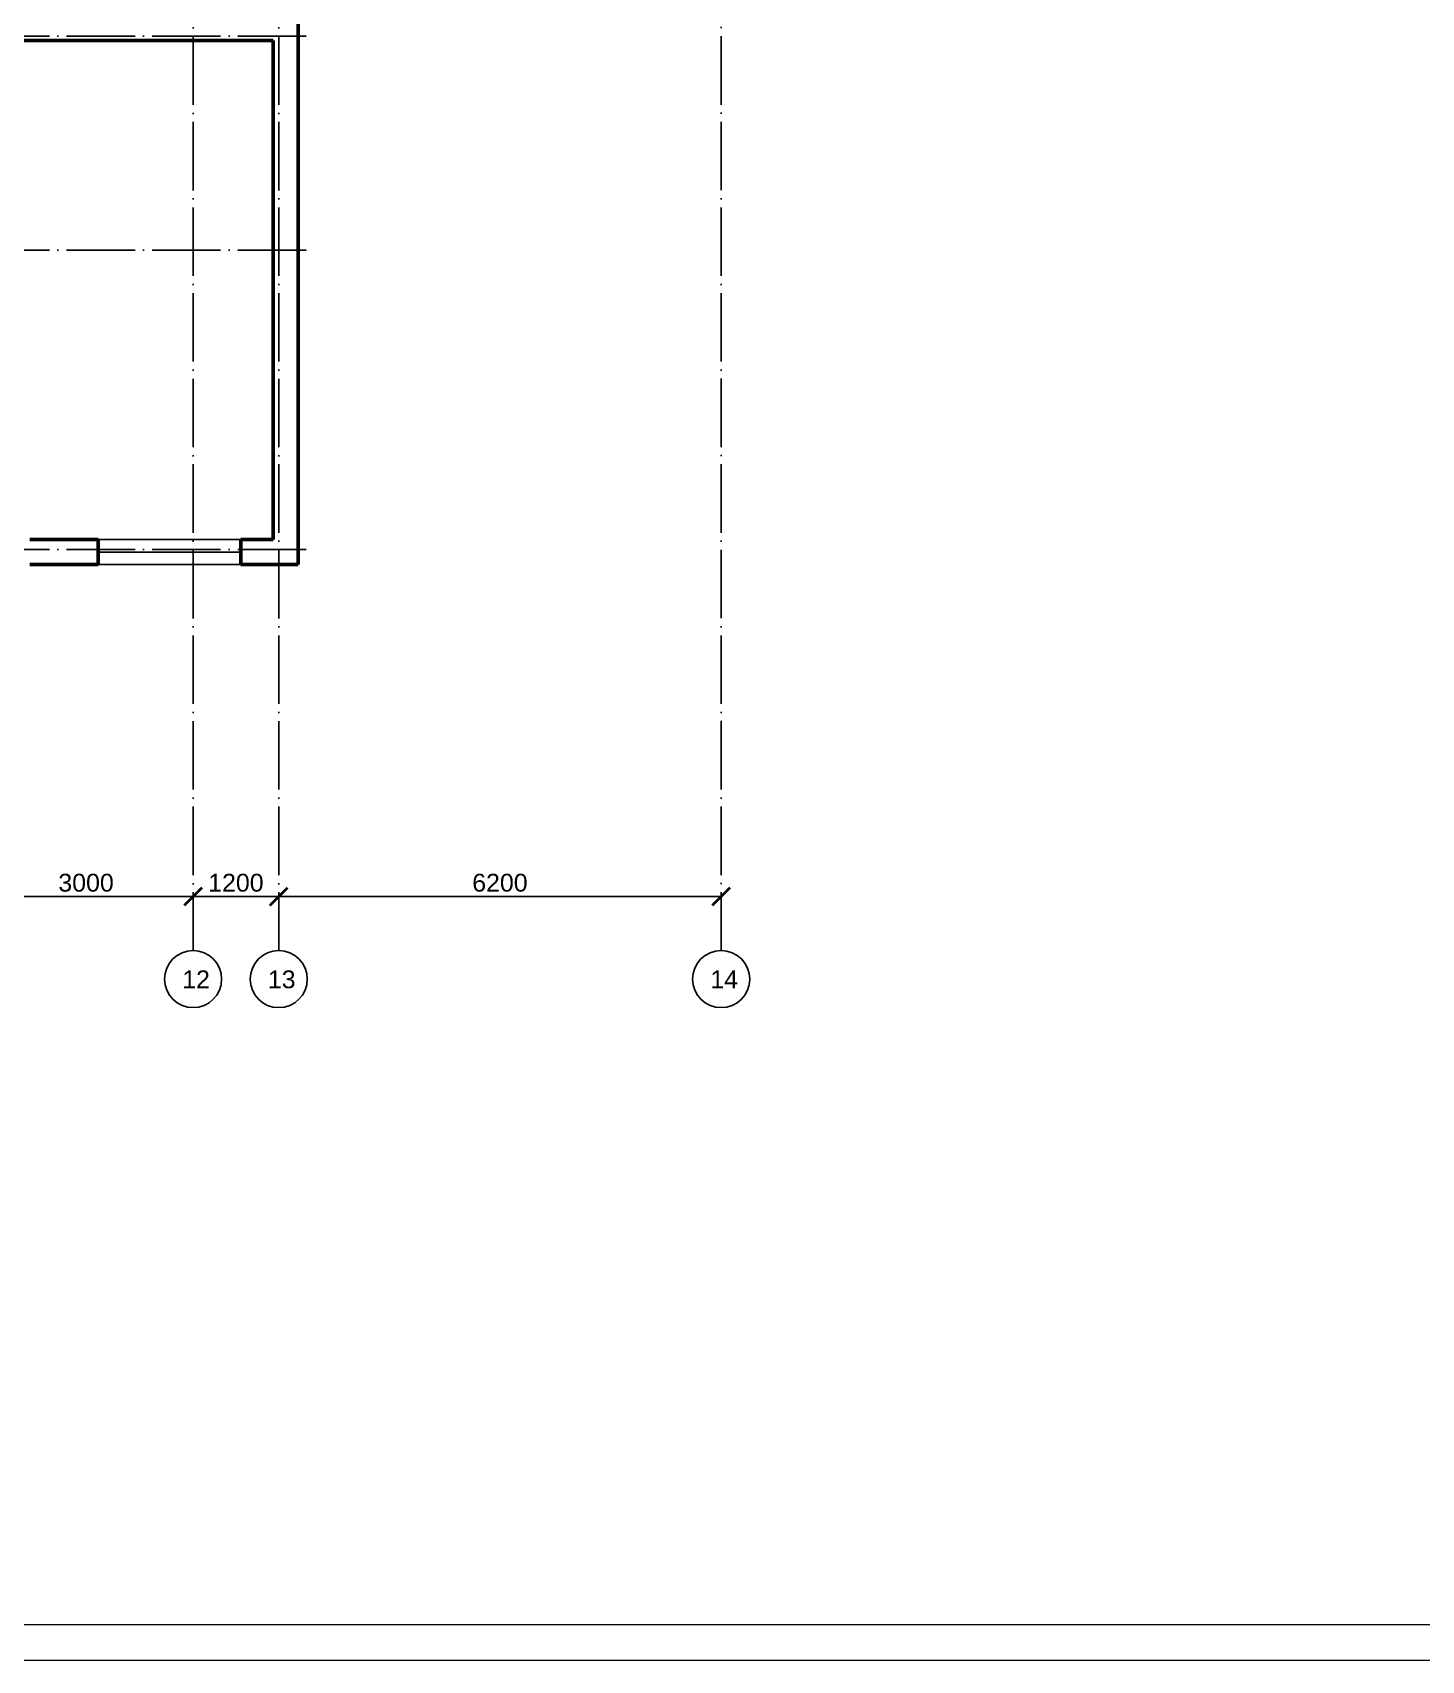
# Model space of a CAD drawing. Header units: millimetres. Extents: x 1982 to 10001982, y -1005230 to 4320529.
# Drawn here: x 2424440 to 2443904, y 1260756 to 1283580 of the extents above; entities that cross this region are included whole.
import ezdxf

# ---------------------------------------------------------------- set-up
doc = ezdxf.new("R2010")
doc.units = ezdxf.units.MM
doc.linetypes.add('ACAD_ISO04W100', pattern=[30, 24, -3, 0, -3])
doc.layers.add('Level 50', color=7, linetype='Continuous', lineweight=0)
doc.layers.add('Стены', color=7, linetype='Continuous', lineweight=50)
for name, color, linetype in [('Окна', 127, 'Continuous'), ('Оси', 30, 'Continuous'), ('Осн надпись', 7, 'Continuous'), ('размеры оси', 163, 'Continuous')]:
    doc.layers.add(name, color=color, linetype=linetype)
doc.styles.get("Standard").update_dxf_attribs({"font": 'arial.ttf'})
doc.dimstyles.new('100', dxfattribs={"dimtxt": 250, "dimasz": 250, "dimexe": 1.25, "dimexo": 0.625, "dimgap": 65, "dimtad": 1, "dimtxsty": 'Standard', "dimblk": 'ARCHTICK', "dimcen": 250, "dimadec": 0, "dimazin": 0, "dimtfac": 1, "dimtmove": 0, "dimatfit": 3, "dimldrblk": 'ARCHTICK', "dimfxl": 1, "dimarcsym": 0})

# ---------------------------------------------------------------- blocks, each defined once
blk = doc.blocks.new('_ArchTick')
at = {"color": 0, "linetype": 'ByBlock', "const_width": 0.15}
blk.add_lwpolyline([(-0.5, -0.5), (0.5, 0.5)], dxfattribs=at)
blk = doc.blocks.new('*D142')
at = {"layer": 'Defpoints', "color": 0, "lineweight": 0, "transparency": 16777216}
for p in [(2426690, 1271466), (2423690, 1270709), (2426690, 1270709)]:
    blk.add_point(p, dxfattribs=at)
at = {"layer": 'размеры оси', "color": 0, "lineweight": -2, "transparency": 16777216}
for p, q in [((2423690, 1270710), (2423690, 1271467)), ((2423690, 1271466), (2426690, 1271466)), ((2426690, 1270710), (2426690, 1271467))]:
    blk.add_line(p, q, dxfattribs=at)
at = {"layer": 'размеры оси', "color": 0, "lineweight": -2, "transparency": 16777216, "xscale": 250, "yscale": 250, "zscale": 250, "rotation": 180}
blk.add_blockref('_ArchTick', (2423690, 1271466), dxfattribs=at)
at = {"layer": 'размеры оси', "color": 0, "lineweight": -2, "transparency": 16777216, "xscale": 250, "yscale": 250, "zscale": 250}
blk.add_blockref('_ArchTick', (2426690, 1271466), dxfattribs=at)
at = {"layer": 'размеры оси', "color": 0, "transparency": 16777216, "insert": (2425190, 1271659), "char_height": 250, "attachment_point": 5}
blk.add_mtext('3000', dxfattribs=at)
blk = doc.blocks.new('*D143')
at = {"layer": 'Defpoints', "color": 0, "lineweight": 0, "transparency": 16777216}
for p in [(2427890, 1271466), (2426690, 1270709), (2427890, 1270709)]:
    blk.add_point(p, dxfattribs=at)
at = {"layer": 'размеры оси', "color": 0, "lineweight": -2, "transparency": 16777216}
for p, q in [((2426690, 1270710), (2426690, 1271467)), ((2426690, 1271466), (2427890, 1271466)), ((2427890, 1270710), (2427890, 1271467))]:
    blk.add_line(p, q, dxfattribs=at)
at = {"layer": 'размеры оси', "color": 0, "lineweight": -2, "transparency": 16777216, "xscale": 250, "yscale": 250, "zscale": 250, "rotation": 180}
blk.add_blockref('_ArchTick', (2426690, 1271466), dxfattribs=at)
at = {"layer": 'размеры оси', "color": 0, "lineweight": -2, "transparency": 16777216, "xscale": 250, "yscale": 250, "zscale": 250}
blk.add_blockref('_ArchTick', (2427890, 1271466), dxfattribs=at)
at = {"layer": 'размеры оси', "color": 0, "transparency": 16777216, "insert": (2427290, 1271659), "char_height": 250, "attachment_point": 5}
blk.add_mtext('1200', dxfattribs=at)
blk = doc.blocks.new('*D144')
at = {"layer": 'Defpoints', "color": 0, "lineweight": 0, "transparency": 16777216}
for p in [(2434090, 1271466), (2427890, 1270709), (2434090, 1270709)]:
    blk.add_point(p, dxfattribs=at)
at = {"layer": 'размеры оси', "color": 0, "lineweight": -2, "transparency": 16777216}
for p, q in [((2427890, 1270710), (2427890, 1271467)), ((2427890, 1271466), (2434090, 1271466)), ((2434090, 1270710), (2434090, 1271467))]:
    blk.add_line(p, q, dxfattribs=at)
at = {"layer": 'размеры оси', "color": 0, "lineweight": -2, "transparency": 16777216, "xscale": 250, "yscale": 250, "zscale": 250, "rotation": 180}
blk.add_blockref('_ArchTick', (2427890, 1271466), dxfattribs=at)
at = {"layer": 'размеры оси', "color": 0, "lineweight": -2, "transparency": 16777216, "xscale": 250, "yscale": 250, "zscale": 250}
blk.add_blockref('_ArchTick', (2434090, 1271466), dxfattribs=at)
at = {"layer": 'размеры оси', "color": 0, "transparency": 16777216, "insert": (2430990, 1271659), "char_height": 250, "attachment_point": 5}
blk.add_mtext('6200', dxfattribs=at)
blk = doc.blocks.new('*U49')
at = {"color": 7, "linetype": 'Continuous', "lineweight": 0, "flags": 128}
blk.add_lwpolyline([(63.075, 29.7), (63.075, -29.7), (-63.075, -29.7), (-63.075, 29.7), (63.075, 29.7)], close=True, dxfattribs=at)
at = {"layer": 'Level 50', "color": 7, "linetype": 'Continuous', "lineweight": 13}
blk.add_line((62.575, -29.2), (-62.275, -29.2), dxfattribs=at)

msp = doc.modelspace()

# ---------------------------------------------------------------- linework, layer by layer
at = {"layer": 'Окна'}
for p, q in [((2427360.421, 1276470.265), (2425360.421, 1276470.265)), ((2427360.421, 1276295.265), (2425360.421, 1276295.265)), ((2427360.421, 1276120.265), (2425360.421, 1276120.265))]:
    msp.add_line(p, q, dxfattribs=at)
at = {"layer": 'Оси', "linetype": 'ACAD_ISO04W100', "ltscale": 40}
for p, q in [((2426690.421, 1314730.265), (2426690.421, 1270708.888)), ((2427890.421, 1314730.265), (2427890.421, 1270708.888)), ((2434090.421, 1301530.265), (2434090.421, 1270708.888)), ((2428276.32, 1283530.265), (2343540.724, 1283530.265)), ((2428276.32, 1280530.265), (2343540.724, 1280530.265)), ((2428276.32, 1276330.265), (2343540.724, 1276330.265))]:
    msp.add_line(p, q, dxfattribs=at)
at = {"layer": 'Осн надпись', "ltscale": 40}
for centre in [(2426690.421, 1270308.888), (2427890.421, 1270308.888), (2434090.421, 1270308.888)]:
    msp.add_circle(centre, 400, dxfattribs=at)
at = {"layer": 'Стены'}
for p, q in [((2428160.421, 1276120.265), (2428160.421, 1283820.265)), ((2418310.421, 1283470.265), (2427810.421, 1283470.265)), ((2427810.421, 1276470.265), (2427810.421, 1283470.265)), ((2425360.421, 1276470.265), (2424400.421, 1276470.265)), ((2425360.421, 1276470.265), (2425360.421, 1276120.265)), ((2427810.421, 1276470.265), (2427360.421, 1276470.265)), ((2427360.421, 1276470.265), (2427360.421, 1276120.265)), ((2425360.421, 1276120.265), (2424400.421, 1276120.265)), ((2428160.421, 1276120.265), (2427360.421, 1276120.265))]:
    msp.add_line(p, q, dxfattribs=at)

# ---------------------------------------------------------------- block references
at = {"layer": 'Level 50', "color": 7, "linetype": 'Continuous', "lineweight": 13, "xscale": 1000, "yscale": 1000, "zscale": 1000}
msp.add_blockref('*U49', (2400346.849, 1290456.185), dxfattribs=at)

# ---------------------------------------------------------------- texts
at = {"layer": 'Осн надпись', "char_height": 250, "attachment_point": 1}
for s, insert in [('12', (2426537.881, 1270430.769)), ('13', (2427737.881, 1270430.769)), ('14', (2433937.881, 1270430.769))]:
    msp.add_mtext_dynamic_manual_height_columns(s, width=250, gutter_width=12.5, heights=[0], dxfattribs=dict(at, insert=insert))

# ---------------------------------------------------------------- dimensions: what is measured, and where the dimension line sits
at = {"layer": 'размеры оси'}
for base, p1, p2, picture, middle in [((2426690.421, 1271466.081), (2423690.421, 1270708.888), (2426690.421, 1270708.888), '*D142', (2425190.421, 1271658.81)), ((2427890.421, 1271466.081), (2426690.421, 1270708.888), (2427890.421, 1270708.888), '*D143', (2427290.421, 1271658.725)), ((2434090.421, 1271466.081), (2427890.421, 1270708.888), (2434090.421, 1270708.888), '*D144', (2430990.421, 1271658.725))]:
    dim = msp.add_linear_dim(base=base, p1=p1, p2=p2, dimstyle='100', override={"dimtmove": 1, "dimfxl": 0}, dxfattribs=at)
    dim.commit()
    dim.dimension.update_dxf_attribs({"geometry": picture, "text_midpoint": middle})

doc.saveas('drawing.dxf')
